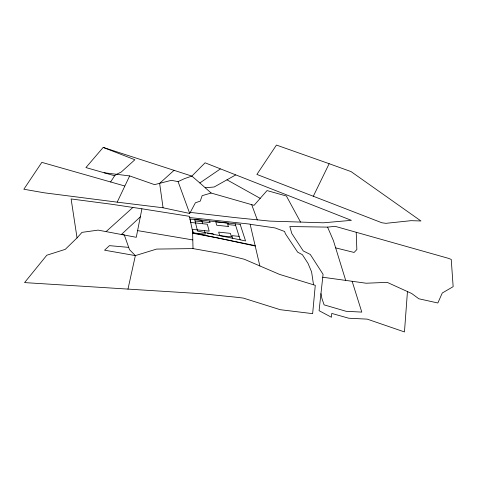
<?xml version="1.0" encoding="UTF-8"?>
<svg xmlns="http://www.w3.org/2000/svg" width="477" height="477" viewBox="0 0 477 477"><rect width="100%" height="100%" fill="white"/><g stroke="black" fill="none" stroke-linecap="round" stroke-linejoin="round"><path stroke-width="0.72" d="M255.117 245.607L192.911 232.842L189.411 216.337L141.919 208.795L136.273 237.296L98.101 230.117L81.99 232.365L77.047 237.898L65.248 249.358L46.794 255.225L24.566 282.599L200.93 293.677L235.185 297.117L243.264 298.077L280.226 309.692L312.65 313.651L315.279 285.318L279.617 274.418L244.272 259.244L222.765 253.859L193.018 248.595L192.589 231.327M407.453 291.566L404.46 331.932L367.207 319.131L348.759 318.225L331.759 313.431L331.449 317.247L319.089 310.688L323.072 274.317L310.283 254.456L303.253 250.938L291.787 233.456L289.813 226.545L327.58 227.118L335.14 226.331L448.463 258.343L451.248 259.44L453.15 286.671L442.28 293.003L437.838 302.99L418.83 298.781L411.687 293.492L387.205 282.36L366.175 283.225L322.762 277.238M127.967 289.14L135.367 255.606L129.517 249.68L124.258 234.863L121.528 234.368L140.357 216.808M124.64 185.964L41.833 162.365L23.85 189.238L44.295 192.815L117.193 202.153L129.661 175.918L154.53 184.635L171.386 180.336L178.088 181.624L184.653 178.565L191.867 176.102L205.074 162.812L351.382 220.344L323.394 222.801L269.976 221.113L235.054 217.601L190.281 212.384M313.294 196.297L329.16 163.7L351.066 171.607L420.947 220.976L411.025 220.672L385.923 223.331L381.892 222.777L256.888 174.433L276.451 145.068L329.16 163.7M117.193 202.153L163.074 207.781L189.715 213.457L195.391 202.803L200.262 201.103L202.141 195.665L211.138 193.036L254.062 205.337L267.037 190.579L286.385 196.005L300.546 222.079M110.616 181.97L114.635 175.757L116.734 174.224L121.23 172.054L134.878 159.753L103.193 147.423L85.926 167.57L114.635 175.757M174.051 170.337L159.622 183.353L163.074 207.781M106.127 231.572L132.892 207.447M103.193 147.423L191.867 176.102L199.845 182.965L220.308 168.983M205.217 187.759L214.167 186.996L235.608 174.981M104.135 172.763L129.661 175.918M193.018 248.595L156.593 249.083L135.367 255.606L104.552 250.192L109.43 245.649L128.701 247.378M207.352 233.074L213.094 233.67L213.261 234.29M239.12 236.377L231.983 235.638L232.794 238.309M189.667 217.542L250.115 224.142L259.87 265.993M195.057 220.982L210.089 222.61L209.659 221.03M235.638 225.371L228.632 224.613L228.149 223.039M250.151 224.309L275.038 227.928L284.608 231.482L285.359 233.694L297.654 252.166L302.4 254.7L307.975 263.31L311.588 271.842L313.526 284.781M141.919 208.795L111.457 204.239L71.115 198.951L77.047 237.898M137.668 230.624L192.744 239.913M192.511 233.181L217.506 237.94L255.219 246.037M335.659 247.873L354.089 252.446L356.844 249.56L356.212 232.281M226.98 179.829L260.198 198.354M199.845 182.965L211.138 193.036M327.58 227.118L333.411 240.593L345.7 280.404M251.689 204.657L257.341 219.951M178.088 181.624L189.715 213.457M235.143 223.802L240.211 239.836M352.145 281.293L361.799 312.107L346.111 311.29L324.098 304.863L321.915 298.459L320.938 293.629M202.659 223.719L201.783 220.32L190.025 219.044L190.83 222.449L207.328 224.22L209.17 231.142L192.475 229.389L193.31 232.925L205.354 234.171L204.442 230.647M231.464 236.878L219.658 235.656L218.669 232.138L230.403 233.366L231.464 236.878M228.322 226.474L216.719 225.233L215.765 221.841L227.296 223.093L228.322 226.474M240.169 224.345L194.67 219.402L197.526 231.053L245.56 240.939L240.169 224.345"/></g></svg>
